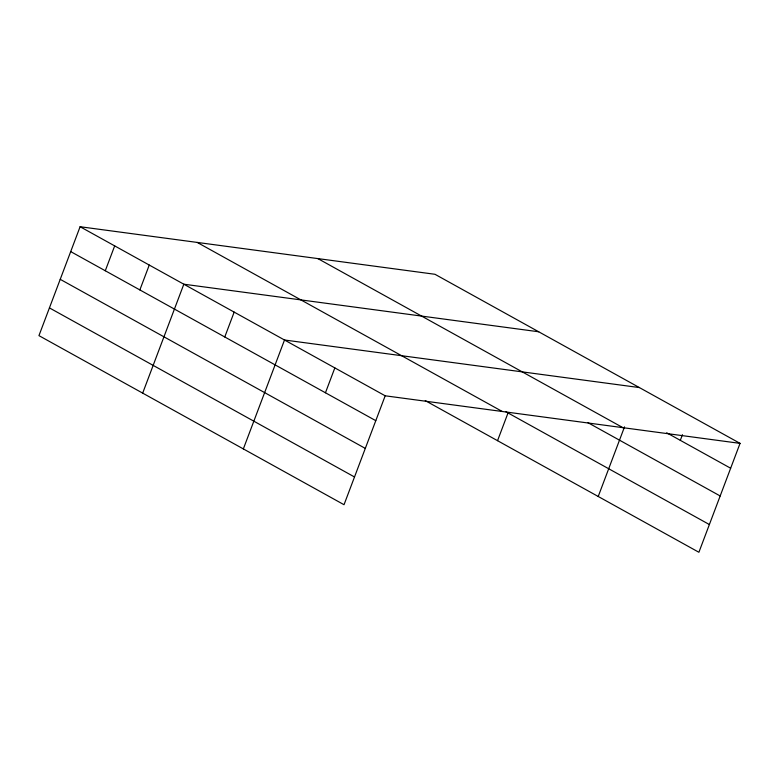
<?xml version="1.0" encoding="UTF-8"?>
<svg xmlns="http://www.w3.org/2000/svg" width="779" height="779" viewBox="0 0 779 779"><rect width="100%" height="100%" fill="white"/><g stroke="black" fill="none" stroke-linecap="round" stroke-linejoin="round"><path stroke-width="1.17" d="M740.05 443.368L434.974 274.286L80.101 226.728L38.95 335.632L344.026 504.714L385.186 395.8L740.05 443.368L698.899 552.272L425.246 400.62M105.282 270.761L114.679 245.891M139.86 289.924L149.256 265.055M142.674 393.122L183.834 284.208L538.698 331.776M224.771 336.976L234.167 312.106M243.35 448.918L284.51 340.004L639.374 387.572M325.447 392.772L334.843 367.902M497.547 440.68L508.025 412.948M598.223 496.476L624.524 426.863M680.31 440.339L682.453 434.682M666.678 432.783L730.653 468.237M317.861 258.589L622.947 427.671M588.038 422.734L720.176 495.97M505.931 411.789L709.377 524.54M197.214 242.425L502.289 411.497M80.101 226.728L385.186 395.8M70.704 251.598L375.79 420.67M60.226 279.33L365.302 448.402M49.428 307.9L354.513 476.982"/></g></svg>
